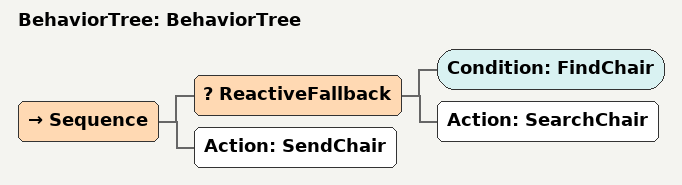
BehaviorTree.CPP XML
<?xml version="1.0"?>
<root main_tree_to_execute="BehaviorTree">
    <BehaviorTree ID="BehaviorTree">
        <Sequence>
            <ReactiveFallback>
                <Condition ID="FindChair"/>
                <Action ID="SearchChair"/>
            </ReactiveFallback>
            <Action ID="SendChair"/>
        </Sequence>
    </BehaviorTree>
</root>
